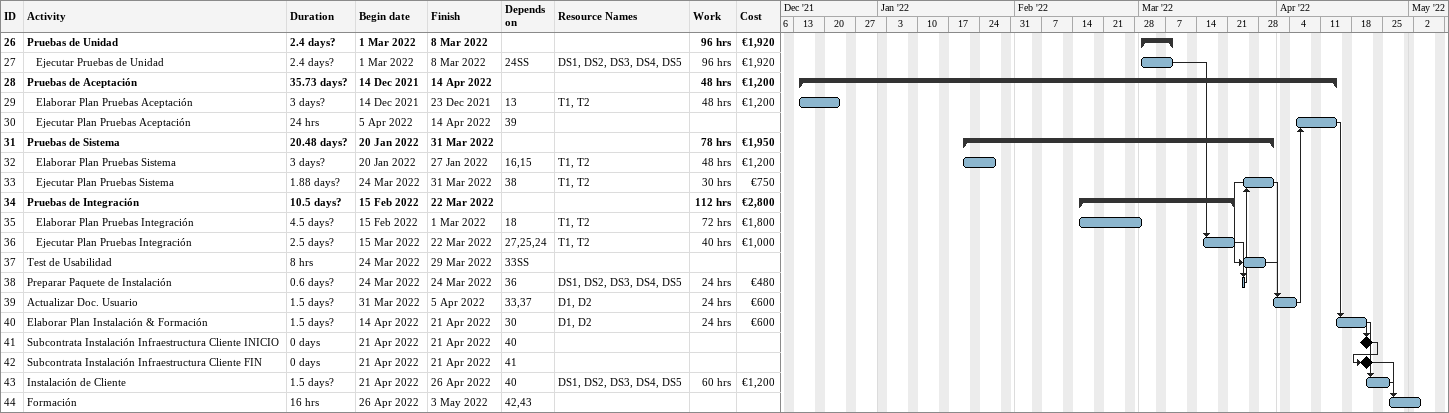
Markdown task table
| ID | Level | Task | Duration | Start | Finish | Predecessors | Resources | Work (h) | Cost (€) |
|---|---|---|---|---|---|---|---|---|---|
| 26 | 1 | **Pruebas de Unidad** | 2.4d? | 2022-03-01 | 2022-03-08 |  |  | 96 | 1920 |
| 27 | 2 | Ejecutar Pruebas de Unidad | 2.4d? | 2022-03-01 | 2022-03-08 | 24SS | DS1, DS2, DS3, DS4, DS5 | 96 | 1920 |
| 28 | 1 | **Pruebas de Aceptación** | 35.73d? | 2021-12-14 | 2022-04-14 |  |  | 48 | 1200 |
| 29 | 2 | Elaborar Plan Pruebas Aceptación | 3d? | 2021-12-14 | 2021-12-23 | 13 | T1, T2 | 48 | 1200 |
| 30 | 2 | Ejecutar Plan Pruebas Aceptación | 24h | 2022-04-05 | 2022-04-14 | 39 |  |  |  |
| 31 | 1 | **Pruebas de Sistema** | 20.48d? | 2022-01-20 | 2022-03-31 |  |  | 78 | 1950 |
| 32 | 2 | Elaborar Plan Pruebas Sistema | 3d? | 2022-01-20 | 2022-01-27 | 16, 15 | T1, T2 | 48 | 1200 |
| 33 | 2 | Ejecutar Plan Pruebas Sistema | 1.88d? | 2022-03-24 | 2022-03-31 | 38 | T1, T2 | 30 | 750 |
| 34 | 1 | **Pruebas de Integración** | 10.5d? | 2022-02-15 | 2022-03-22 |  |  | 112 | 2800 |
| 35 | 2 | Elaborar Plan Pruebas Integración | 4.5d? | 2022-02-15 | 2022-03-01 | 18 | T1, T2 | 72 | 1800 |
| 36 | 2 | Ejecutar Plan Pruebas Integración | 2.5d? | 2022-03-15 | 2022-03-22 | 27, 25, 24 | T1, T2 | 40 | 1000 |
| 37 | 1 | Test de Usabilidad | 8h | 2022-03-24 | 2022-03-29 | 33SS |  |  |  |
| 38 | 1 | Preparar Paquete de Instalación | 0.6d? | 2022-03-24 | 2022-03-24 | 36 | DS1, DS2, DS3, DS4, DS5 | 24 | 480 |
| 39 | 1 | Actualizar Doc. Usuario | 1.5d? | 2022-03-31 | 2022-04-05 | 33, 37 | D1, D2 | 24 | 600 |
| 40 | 1 | Elaborar Plan Instalación & Formación | 1.5d? | 2022-04-14 | 2022-04-21 | 30 | D1, D2 | 24 | 600 |
| 41 | 1 | Subcontrata Instalación Infraestructura Cliente INICIO | 0d | 2022-04-21 | 2022-04-21 | 40 |  |  |  |
| 42 | 1 | Subcontrata Instalación Infraestructura Cliente FIN | 0d | 2022-04-21 | 2022-04-21 | 41 |  |  |  |
| 43 | 1 | Instalación de Cliente | 1.5d? | 2022-04-21 | 2022-04-26 | 40 | DS1, DS2, DS3, DS4, DS5 | 60 | 1200 |
| 44 | 1 | Formación | 16h | 2022-04-26 | 2022-05-03 | 42, 43 |  |  |  |
